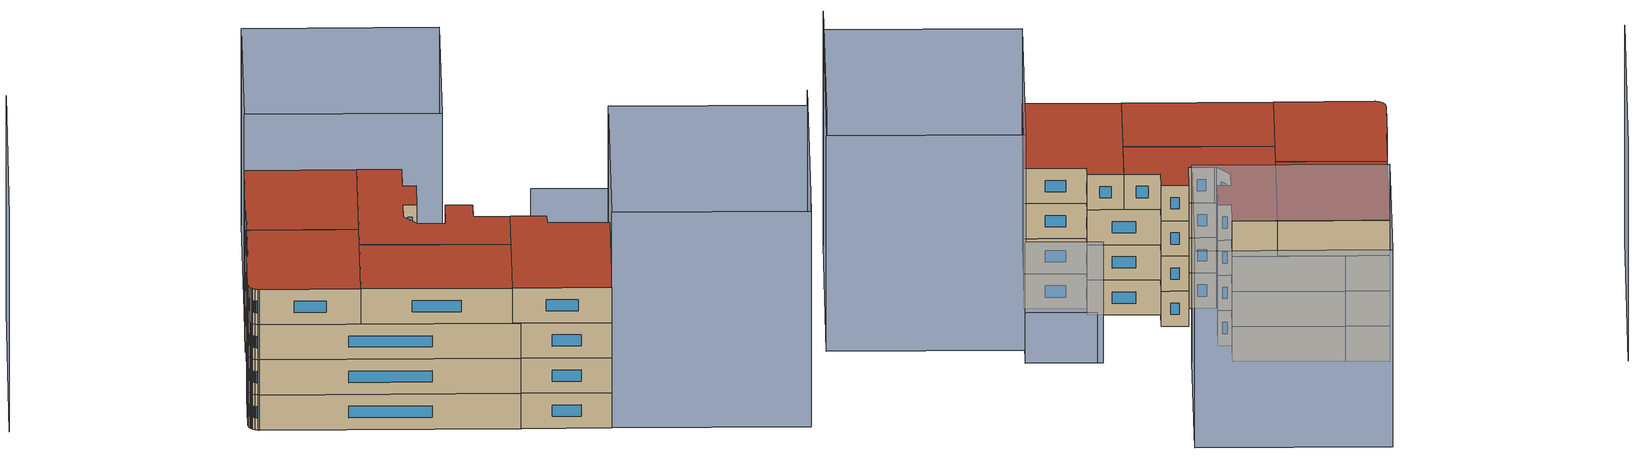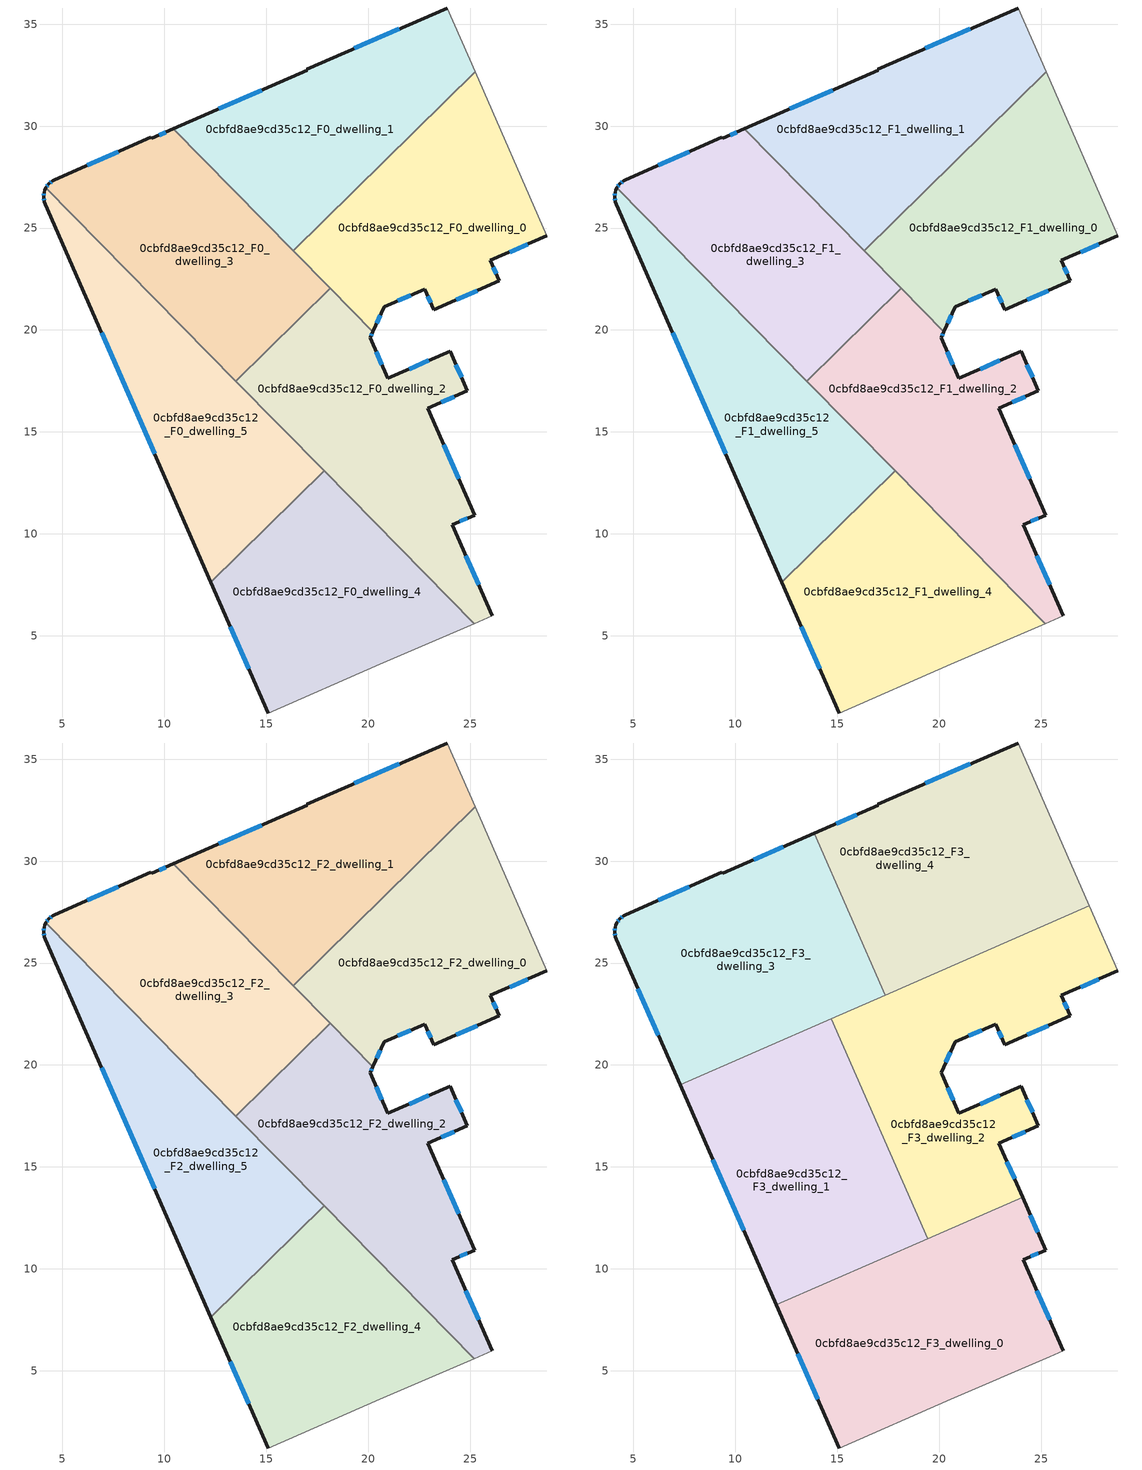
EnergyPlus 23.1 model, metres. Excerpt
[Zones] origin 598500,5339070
0cbfd8ae9cd35c12_F0_dwelling_0
 floor ground (EU_floor_Construction): 25.25,32.67 28.77,24.62 26,23.41 26.44,22.41 23.21,20.99 22.77,21.99 20.78,21.13 20.23,19.91 16.31,23.89 z0
 wall outside (EU_wall_Construction): 20.23,19.91 20.78,21.13 22.77,21.99 23.21,20.99 26.44,22.41 26,23.41 28.77,24.62 z0:3
 wall to 0cbfd8ae9cd35c12_F0_dwelling_1 (EU_wall_Construction): 25.25,32.67 16.31,23.89 z0:3
 wall adiabatic (EU_wall_Construction): 28.77,24.62 25.25,32.67 z0:3
 wall to 0cbfd8ae9cd35c12_F0_dwelling_2 (EU_wall_Construction): 18.13,22.04 20.23,19.91 z0:3
 wall to 0cbfd8ae9cd35c12_F0_dwelling_3 (EU_wall_Construction): 16.31,23.89 18.13,22.04 z0:3
 window (EU_Window_Construction): 24.31,21.47 25.34,21.93 / 22.92,21.65 23.06,21.33 / 21.46,21.42 22.09,21.7 / 20.41,20.32 20.59,20.71 / 26.94,23.82 27.82,24.21 / 26.29,22.75 26.15,23.07 z1.02:1.98
0cbfd8ae9cd35c12_F0_dwelling_1
 floor ground (EU_floor_Construction): 23.88,35.79 25.25,32.67 16.31,23.89 10.44,29.86 17.02,32.74 16.98,32.79 z0
 wall outside (EU_wall_Construction): 23.88,35.79 16.98,32.79 17.02,32.74 10.44,29.86 z0:3
 wall adiabatic (EU_wall_Construction): 25.25,32.67 23.88,35.79 z0:3
 wall to 0cbfd8ae9cd35c12_F0_dwelling_3 (EU_wall_Construction): 10.44,29.86 16.31,23.89 z0:3
 window (EU_Window_Construction): 14.78,31.76 12.68,30.84 / 21.53,34.77 19.33,33.81 z1.02:1.98
0cbfd8ae9cd35c12_F0_dwelling_2
 floor ground (EU_floor_Construction): 24.02,18.96 24.87,17 22.93,16.16 25.23,10.92 24.12,10.44 26.08,5.97 25.42,5.68 25.21,5.59 13.5,17.49 18.13,22.04 20.23,19.91 20.09,19.62 20.97,17.62 z0
 wall outside (EU_wall_Construction): 26.08,5.97 24.12,10.44 25.23,10.92 22.93,16.16 24.87,17 24.02,18.96 20.97,17.62 20.09,19.62 20.23,19.91 z0:3
 wall adiabatic (EU_wall_Construction): 25.21,5.59 25.42,5.68 26.08,5.97 z0:3
 wall to 0cbfd8ae9cd35c12_F0_dwelling_3 (EU_wall_Construction): 18.13,22.04 13.5,17.49 z0:3
 wall to 0cbfd8ae9cd35c12_F0_dwelling_4 (EU_wall_Construction): 17.84,13.08 25.21,5.59 z0:3
 wall to 0cbfd8ae9cd35c12_F0_dwelling_5 (EU_wall_Construction): 13.5,17.49 17.84,13.08 z0:3
 window (EU_Window_Construction): 24.45,12.7 23.71,14.37 / 24.5,10.6 24.85,10.76 / 25.42,7.49 24.79,8.92 / 20.14,19.72 20.18,19.81 / 20.67,18.3 20.39,18.94 / 22.98,18.5 22.01,18.08 / 24.58,17.67 24.31,18.29 / 23.59,16.44 24.21,16.72 z1.02:1.98
0cbfd8ae9cd35c12_F0_dwelling_3
 floor ground (EU_floor_Construction): 10.44,29.86 18.13,22.04 13.5,17.49 4.18,26.97 4.19,26.98 4.33,27.17 4.52,27.32 4.61,27.37 9.34,29.45 9.38,29.4 z0
 wall outside (EU_wall_Construction): 10.44,29.86 9.38,29.4 9.34,29.45 4.61,27.37 4.52,27.32 4.33,27.17 4.19,26.98 4.18,26.97 z0:3
 wall to 0cbfd8ae9cd35c12_F0_dwelling_5 (EU_wall_Construction): 4.18,26.97 13.5,17.49 z0:3
 window (EU_Window_Construction): 4.46,27.27 4.4,27.22 / 7.73,28.74 6.22,28.08 / 10.08,29.71 9.74,29.56 / 4.28,27.1 4.24,27.04 z1.02:1.98
0cbfd8ae9cd35c12_F0_dwelling_4
 floor ground (EU_floor_Construction): 17.84,13.08 25.21,5.59 20.57,3.59 15.1,1.2 12.28,7.62 z0
 wall outside (EU_wall_Construction): 12.28,7.62 15.1,1.2 z0:3
 wall adiabatic (EU_wall_Construction): 15.1,1.2 20.57,3.59 25.21,5.59 z0:3
 wall to 0cbfd8ae9cd35c12_F0_dwelling_5 (EU_wall_Construction): 17.84,13.08 12.28,7.62 z0:3
 window (EU_Window_Construction): 13.24,5.43 14.14,3.39 z1.02:1.98
0cbfd8ae9cd35c12_F0_dwelling_5
 floor ground (EU_floor_Construction): 4.18,26.97 17.84,13.08 12.28,7.62 4.15,26.16 4.11,26.28 4.07,26.52 4.1,26.75 4.13,26.86 z0
 wall outside (EU_wall_Construction): 4.18,26.97 4.13,26.86 4.1,26.75 4.07,26.52 4.11,26.28 4.15,26.16 12.28,7.62 z0:3
 window (EU_Window_Construction): 4.09,26.67 4.08,26.6 / 6.92,19.85 9.52,13.93 / 4.09,26.44 4.1,26.36 z1.02:1.98
0cbfd8ae9cd35c12_F1_dwelling_0
 floor to 0cbfd8ae9cd35c12_F0_dwelling_0 (EU_floor_Construction): 25.25,32.67 28.77,24.62 26,23.41 26.44,22.41 23.21,20.99 22.77,21.99 20.78,21.13 20.23,19.91 16.31,23.89 z3
 wall outside (EU_wall_Construction): 20.23,19.91 20.78,21.13 22.77,21.99 23.21,20.99 26.44,22.41 26,23.41 28.77,24.62 z3:6
 wall to 0cbfd8ae9cd35c12_F1_dwelling_1 (EU_wall_Construction): 25.25,32.67 16.31,23.89 z3:6
 wall adiabatic (EU_wall_Construction): 28.77,24.62 25.25,32.67 z3:6
 wall to 0cbfd8ae9cd35c12_F1_dwelling_2 (EU_wall_Construction): 18.13,22.04 20.23,19.91 z3:6
 wall to 0cbfd8ae9cd35c12_F1_dwelling_3 (EU_wall_Construction): 16.31,23.89 18.13,22.04 z3:6
 window (EU_Window_Construction): 24.31,21.47 25.34,21.93 / 22.92,21.65 23.06,21.33 / 21.46,21.42 22.09,21.7 / 20.41,20.32 20.59,20.71 / 26.94,23.82 27.82,24.21 / 26.29,22.75 26.15,23.07 z4.02:4.98
0cbfd8ae9cd35c12_F1_dwelling_1
 floor to 0cbfd8ae9cd35c12_F0_dwelling_1 (EU_floor_Construction): 23.88,35.79 25.25,32.67 16.31,23.89 10.44,29.86 17.02,32.74 16.98,32.79 z3
 wall outside (EU_wall_Construction): 23.88,35.79 16.98,32.79 17.02,32.74 10.44,29.86 z3:6
 wall adiabatic (EU_wall_Construction): 25.25,32.67 23.88,35.79 z3:6
 wall to 0cbfd8ae9cd35c12_F1_dwelling_3 (EU_wall_Construction): 10.44,29.86 16.31,23.89 z3:6
 window (EU_Window_Construction): 14.78,31.76 12.68,30.84 / 21.53,34.77 19.33,33.81 z4.02:4.98
0cbfd8ae9cd35c12_F1_dwelling_2
 floor to 0cbfd8ae9cd35c12_F0_dwelling_2 (EU_floor_Construction): 24.02,18.96 24.87,17 22.93,16.16 25.23,10.92 24.12,10.44 26.08,5.97 25.42,5.68 25.21,5.59 13.5,17.49 18.13,22.04 20.23,19.91 20.09,19.62 20.97,17.62 z3
 wall outside (EU_wall_Construction): 26.08,5.97 24.12,10.44 25.23,10.92 22.93,16.16 24.87,17 24.02,18.96 20.97,17.62 20.09,19.62 20.23,19.91 z3:6
 wall adiabatic (EU_wall_Construction): 25.21,5.59 25.42,5.68 26.08,5.97 z3:6
 wall to 0cbfd8ae9cd35c12_F1_dwelling_3 (EU_wall_Construction): 18.13,22.04 13.5,17.49 z3:6
 wall to 0cbfd8ae9cd35c12_F1_dwelling_4 (EU_wall_Construction): 17.84,13.08 25.21,5.59 z3:6
 wall to 0cbfd8ae9cd35c12_F1_dwelling_5 (EU_wall_Construction): 13.5,17.49 17.84,13.08 z3:6
 window (EU_Window_Construction): 24.45,12.7 23.71,14.37 / 24.5,10.6 24.85,10.76 / 25.42,7.49 24.79,8.92 / 20.14,19.72 20.18,19.81 / 20.67,18.3 20.39,18.94 / 22.98,18.5 22.01,18.08 / 24.58,17.67 24.31,18.29 / 23.59,16.44 24.21,16.72 z4.02:4.98
0cbfd8ae9cd35c12_F1_dwelling_3
 floor to 0cbfd8ae9cd35c12_F0_dwelling_3 (EU_floor_Construction): 10.44,29.86 18.13,22.04 13.5,17.49 4.18,26.97 4.19,26.98 4.33,27.17 4.52,27.32 4.61,27.37 9.34,29.45 9.38,29.4 z3
 wall outside (EU_wall_Construction): 10.44,29.86 9.38,29.4 9.34,29.45 4.61,27.37 4.52,27.32 4.33,27.17 4.19,26.98 4.18,26.97 z3:6
 wall to 0cbfd8ae9cd35c12_F1_dwelling_5 (EU_wall_Construction): 4.18,26.97 13.5,17.49 z3:6
 window (EU_Window_Construction): 4.46,27.27 4.4,27.22 / 7.73,28.74 6.22,28.08 / 10.08,29.71 9.74,29.56 / 4.28,27.1 4.24,27.04 z4.02:4.98
0cbfd8ae9cd35c12_F1_dwelling_4
 floor to 0cbfd8ae9cd35c12_F0_dwelling_4 (EU_floor_Construction): 17.84,13.08 25.21,5.59 20.57,3.59 15.1,1.2 12.28,7.62 z3
 wall outside (EU_wall_Construction): 12.28,7.62 15.1,1.2 z3:6
 wall adiabatic (EU_wall_Construction): 15.1,1.2 20.57,3.59 25.21,5.59 z3:6
 wall to 0cbfd8ae9cd35c12_F1_dwelling_5 (EU_wall_Construction): 17.84,13.08 12.28,7.62 z3:6
 window (EU_Window_Construction): 13.24,5.43 14.14,3.39 z4.02:4.98
0cbfd8ae9cd35c12_F1_dwelling_5
 floor to 0cbfd8ae9cd35c12_F0_dwelling_5 (EU_floor_Construction): 4.18,26.97 17.84,13.08 12.28,7.62 4.15,26.16 4.11,26.28 4.07,26.52 4.1,26.75 4.13,26.86 z3
 wall outside (EU_wall_Construction): 4.18,26.97 4.13,26.86 4.1,26.75 4.07,26.52 4.11,26.28 4.15,26.16 12.28,7.62 z3:6
 window (EU_Window_Construction): 4.09,26.67 4.08,26.6 / 6.92,19.85 9.52,13.93 / 4.09,26.44 4.1,26.36 z4.02:4.98
0cbfd8ae9cd35c12_F2_dwelling_0
 floor to 0cbfd8ae9cd35c12_F1_dwelling_0 (EU_floor_Construction): 25.25,32.67 28.77,24.62 26,23.41 26.44,22.41 23.21,20.99 22.77,21.99 20.78,21.13 20.23,19.91 16.31,23.89 z6
 wall outside (EU_wall_Construction): 20.23,19.91 20.78,21.13 22.77,21.99 23.21,20.99 26.44,22.41 26,23.41 28.77,24.62 z6:9
 wall to 0cbfd8ae9cd35c12_F2_dwelling_1 (EU_wall_Construction): 25.25,32.67 16.31,23.89 z6:9
 wall adiabatic (EU_wall_Construction): 28.77,24.62 25.25,32.67 z6:9
 wall to 0cbfd8ae9cd35c12_F2_dwelling_2 (EU_wall_Construction): 18.13,22.04 20.23,19.91 z6:9
 wall to 0cbfd8ae9cd35c12_F2_dwelling_3 (EU_wall_Construction): 16.31,23.89 18.13,22.04 z6:9
 window (EU_Window_Construction): 24.31,21.47 25.34,21.93 / 22.92,21.65 23.06,21.33 / 21.46,21.42 22.09,21.7 / 20.41,20.32 20.59,20.71 / 26.94,23.82 27.82,24.21 / 26.29,22.75 26.15,23.07 z7.02:7.98
 ceiling adiabatic (EU_roof_Construction): 28.77,24.62 25.25,32.67 16.89,24.45 17.34,23.42 27.37,27.8 z9
0cbfd8ae9cd35c12_F2_dwelling_1
 floor to 0cbfd8ae9cd35c12_F1_dwelling_1 (EU_floor_Construction): 23.88,35.79 25.25,32.67 16.31,23.89 10.44,29.86 17.02,32.74 16.98,32.79 z6
 wall outside (EU_wall_Construction): 23.88,35.79 16.98,32.79 17.02,32.74 10.44,29.86 z6:9
 wall adiabatic (EU_wall_Construction): 25.25,32.67 23.88,35.79 z6:9
 wall to 0cbfd8ae9cd35c12_F2_dwelling_3 (EU_wall_Construction): 10.44,29.86 16.31,23.89 z6:9
 window (EU_Window_Construction): 14.78,31.76 12.68,30.84 / 21.53,34.77 19.33,33.81 z7.02:7.98
0cbfd8ae9cd35c12_F2_dwelling_2
 floor to 0cbfd8ae9cd35c12_F1_dwelling_2 (EU_floor_Construction): 24.02,18.96 24.87,17 22.93,16.16 25.23,10.92 24.12,10.44 26.08,5.97 25.42,5.68 25.21,5.59 13.5,17.49 18.13,22.04 20.23,19.91 20.09,19.62 20.97,17.62 z6
 wall outside (EU_wall_Construction): 26.08,5.97 24.12,10.44 25.23,10.92 22.93,16.16 24.87,17 24.02,18.96 20.97,17.62 20.09,19.62 20.23,19.91 z6:9
 wall adiabatic (EU_wall_Construction): 25.21,5.59 25.42,5.68 26.08,5.97 z6:9
 wall to 0cbfd8ae9cd35c12_F2_dwelling_3 (EU_wall_Construction): 18.13,22.04 13.5,17.49 z6:9
 wall to 0cbfd8ae9cd35c12_F2_dwelling_4 (EU_wall_Construction): 17.84,13.08 25.21,5.59 z6:9
 wall to 0cbfd8ae9cd35c12_F2_dwelling_5 (EU_wall_Construction): 13.5,17.49 17.84,13.08 z6:9
 window (EU_Window_Construction): 24.45,12.7 23.71,14.37 / 24.5,10.6 24.85,10.76 / 25.42,7.49 24.79,8.92 / 20.14,19.72 20.18,19.81 / 20.67,18.3 20.39,18.94 / 22.98,18.5 22.01,18.08 / 24.58,17.67 24.31,18.29 / 23.59,16.44 24.21,16.72 z7.02:7.98
 roof outside (EU_roof_Construction): 25.21,5.59 19.43,11.47 13.5,17.49 z9
0cbfd8ae9cd35c12_F2_dwelling_3
 floor to 0cbfd8ae9cd35c12_F1_dwelling_3 (EU_floor_Construction): 10.44,29.86 18.13,22.04 13.5,17.49 4.18,26.97 4.19,26.98 4.33,27.17 4.52,27.32 4.61,27.37 9.34,29.45 9.38,29.4 z6
 wall outside (EU_wall_Construction): 10.44,29.86 9.38,29.4 9.34,29.45 4.61,27.37 4.52,27.32 4.33,27.17 4.19,26.98 4.18,26.97 z6:9
 wall to 0cbfd8ae9cd35c12_F2_dwelling_5 (EU_wall_Construction): 4.18,26.97 13.5,17.49 z6:9
 window (EU_Window_Construction): 4.46,27.27 4.4,27.22 / 7.73,28.74 6.22,28.08 / 10.08,29.71 9.74,29.56 / 4.28,27.1 4.24,27.04 z7.02:7.98
0cbfd8ae9cd35c12_F2_dwelling_4
 floor to 0cbfd8ae9cd35c12_F1_dwelling_4 (EU_floor_Construction): 17.84,13.08 25.21,5.59 20.57,3.59 15.1,1.2 12.28,7.62 z6
 wall outside (EU_wall_Construction): 12.28,7.62 15.1,1.2 z6:9
 wall adiabatic (EU_wall_Construction): 15.1,1.2 20.57,3.59 25.21,5.59 z6:9
 wall to 0cbfd8ae9cd35c12_F2_dwelling_5 (EU_wall_Construction): 17.84,13.08 12.28,7.62 z6:9
 window (EU_Window_Construction): 13.24,5.43 14.14,3.39 z7.02:7.98
0cbfd8ae9cd35c12_F2_dwelling_5
 floor to 0cbfd8ae9cd35c12_F1_dwelling_5 (EU_floor_Construction): 4.18,26.97 17.84,13.08 12.28,7.62 4.15,26.16 4.11,26.28 4.07,26.52 4.1,26.75 4.13,26.86 z6
 wall outside (EU_wall_Construction): 4.18,26.97 4.13,26.86 4.1,26.75 4.07,26.52 4.11,26.28 4.15,26.16 12.28,7.62 z6:9
 window (EU_Window_Construction): 4.09,26.67 4.08,26.6 / 6.92,19.85 9.52,13.93 / 4.09,26.44 4.1,26.36 z7.02:7.98
0cbfd8ae9cd35c12_F3_dwelling_0
 floor to 0cbfd8ae9cd35c12_F2_dwelling_4 (EU_floor_Construction): 19.43,11.47 25.21,5.59 20.57,3.59 15.1,1.2 12.28,7.62 13.61,8.92 z9
 floor to 0cbfd8ae9cd35c12_F2_dwelling_5 (EU_floor_Construction): 13.61,8.92 12.28,7.62 12.02,8.23 z9
 floor to 0cbfd8ae9cd35c12_F2_dwelling_2 (EU_floor_Construction): 24.09,13.51 25.23,10.92 24.12,10.44 26.08,5.97 25.42,5.68 25.21,5.59 19.43,11.47 z9
 wall outside (EU_wall_Construction): 12.02,8.23 15.1,1.2 / 26.08,5.97 24.12,10.44 25.23,10.92 24.09,13.51 z9:12
 wall adiabatic (EU_wall_Construction): 15.1,1.2 20.57,3.59 25.42,5.68 26.08,5.97 z9:12
 wall to 0cbfd8ae9cd35c12_F3_dwelling_1 (EU_wall_Construction): 19.43,11.47 12.02,8.23 z9:12
 wall to 0cbfd8ae9cd35c12_F3_dwelling_2 (EU_wall_Construction): 24.09,13.51 19.43,11.47 z9:12
 window (EU_Window_Construction): 13.06,5.84 14.05,3.59 / 24.84,11.8 24.48,12.63 / 24.5,10.6 24.85,10.76 / 25.42,7.49 24.79,8.92 z10.02:10.98
 roof outside (EU_roof_Construction): 25.42,5.68 26.08,5.97 24.12,10.44 25.23,10.92 24.09,13.51 12.02,8.23 15.1,1.2 20.57,3.59 z12
0cbfd8ae9cd35c12_F3_dwelling_1
 floor to 0cbfd8ae9cd35c12_F2_dwelling_5 (EU_floor_Construction): 10.58,20.46 17.84,13.08 13.61,8.92 12.02,8.23 7.29,19.02 z9
 floor to 0cbfd8ae9cd35c12_F2_dwelling_2 (EU_floor_Construction): 15.8,19.75 19.43,11.47 13.5,17.49 z9
 floor to 0cbfd8ae9cd35c12_F2_dwelling_3 (EU_floor_Construction): 14.71,22.26 15.8,19.75 13.5,17.49 10.58,20.46 z9
 floor to 0cbfd8ae9cd35c12_F2_dwelling_4 (EU_floor_Construction): 17.84,13.08 19.43,11.47 13.61,8.92 z9
 wall outside (EU_wall_Construction): 7.29,19.02 12.02,8.23 z9:12
 wall to 0cbfd8ae9cd35c12_F3_dwelling_2 (EU_wall_Construction): 19.43,11.47 14.71,22.26 z9:12
 wall to 0cbfd8ae9cd35c12_F3_dwelling_3 (EU_wall_Construction): 14.71,22.26 7.29,19.02 z9:12
 window (EU_Window_Construction): 8.9,15.35 10.41,11.9 z10.02:10.98
 roof outside (EU_roof_Construction): 19.43,11.47 14.71,22.26 7.29,19.02 12.02,8.23 z12
0cbfd8ae9cd35c12_F3_dwelling_2
 floor to 0cbfd8ae9cd35c12_F2_dwelling_0 (EU_floor_Construction): 27.37,27.8 28.77,24.62 26,23.41 26.44,22.41 23.21,20.99 22.77,21.99 20.78,21.13 20.23,19.91 16.95,23.24 z9
 floor to 0cbfd8ae9cd35c12_F2_dwelling_2 (EU_floor_Construction): 24.02,18.96 24.87,17 22.93,16.16 24.09,13.51 19.43,11.47 15.8,19.75 18.13,22.04 20.23,19.91 20.09,19.62 20.97,17.62 z9
 floor to 0cbfd8ae9cd35c12_F2_dwelling_3 (EU_floor_Construction): 16.95,23.24 18.13,22.04 15.8,19.75 14.71,22.26 z9
 wall outside (EU_wall_Construction): 24.09,13.51 22.93,16.16 24.87,17 24.02,18.96 20.97,17.62 20.14,19.51 20.09,19.62 20.78,21.13 22.77,21.99 23.21,20.99 26.44,22.41 26,23.41 28.77,24.62 z9:12
 wall adiabatic (EU_wall_Construction): 28.77,24.62 27.37,27.8 z9:12
 wall to 0cbfd8ae9cd35c12_F3_dwelling_4 (EU_wall_Construction): 27.37,27.8 17.34,23.42 z9:12
 wall to 0cbfd8ae9cd35c12_F3_dwelling_3 (EU_wall_Construction): 17.34,23.42 14.71,22.26 z9:12
 window (EU_Window_Construction): 26.29,22.75 26.15,23.07 / 24.31,21.47 25.34,21.93 / 22.92,21.65 23.06,21.33 / 21.46,21.42 22.09,21.7 / 20.33,20.13 20.55,20.62 / 20.69,18.27 20.42,18.87 / 22.98,18.5 22.01,18.08 / 24.58,17.67 24.31,18.29 / 23.59,16.44 24.21,16.72 / 23.7,14.41 23.33,15.25 / 26.94,23.82 27.82,24.21 z10.02:10.98
 roof outside (EU_roof_Construction): 24.09,13.51 22.93,16.16 24.87,17 24.02,18.96 20.97,17.62 20.14,19.51 20.09,19.62 20.78,21.13 22.77,21.99 23.21,20.99 26.44,22.41 26,23.41 28.77,24.62 27.37,27.8 14.71,22.26 19.43,11.47 z12
0cbfd8ae9cd35c12_F3_dwelling_3
 floor to 0cbfd8ae9cd35c12_F2_dwelling_3 (EU_floor_Construction): 10.44,29.86 16.95,23.24 10.58,20.46 4.18,26.97 4.19,26.98 4.33,27.17 4.52,27.32 4.61,27.37 9.34,29.45 9.38,29.4 z9
 floor to 0cbfd8ae9cd35c12_F2_dwelling_1 (EU_floor_Construction): 13.87,31.36 16.89,24.45 16.31,23.89 10.44,29.86 z9
 floor to 0cbfd8ae9cd35c12_F2_dwelling_5 (EU_floor_Construction): 4.18,26.97 10.58,20.46 7.29,19.02 4.15,26.16 4.11,26.28 4.07,26.52 4.1,26.75 4.13,26.86 z9
 floor to 0cbfd8ae9cd35c12_F2_dwelling_0 (EU_floor_Construction): 16.89,24.45 17.34,23.42 16.95,23.24 16.31,23.89 z9
 wall outside (EU_wall_Construction): 13.87,31.36 9.38,29.4 9.34,29.45 4.61,27.37 4.52,27.32 4.33,27.17 4.19,26.98 4.13,26.86 4.1,26.75 4.07,26.52 4.11,26.28 4.15,26.16 7.29,19.02 z9:12
 wall to 0cbfd8ae9cd35c12_F3_dwelling_4 (EU_wall_Construction): 17.34,23.42 13.87,31.36 z9:12
 window (EU_Window_Construction): 4.09,26.44 4.1,26.36 / 4.09,26.67 4.08,26.6 / 4.28,27.1 4.24,27.04 / 4.46,27.27 4.4,27.22 / 7.73,28.74 6.22,28.08 / 12.34,30.7 10.9,30.07 / 5.22,23.73 6.22,21.45 z10.02:10.98
 roof outside (EU_roof_Construction): 17.34,23.42 13.87,31.36 9.38,29.4 9.34,29.45 4.61,27.37 4.52,27.32 4.33,27.17 4.19,26.98 4.13,26.86 4.1,26.75 4.07,26.52 4.11,26.28 4.15,26.16 7.29,19.02 z12
0cbfd8ae9cd35c12_F3_dwelling_4
 floor to 0cbfd8ae9cd35c12_F2_dwelling_1 (EU_floor_Construction): 23.88,35.79 25.25,32.67 16.89,24.45 13.87,31.36 17.02,32.74 16.98,32.79 z9
 floor adiabatic (EU_floor_Construction): 25.25,32.67 27.37,27.8 17.34,23.42 16.89,24.45 z9
 wall outside (EU_wall_Construction): 23.88,35.79 16.98,32.79 17.02,32.74 13.87,31.36 z9:12
 wall adiabatic (EU_wall_Construction): 27.37,27.8 23.88,35.79 z9:12
 window (EU_Window_Construction): 15.94,32.27 14.94,31.83 / 21.53,34.77 19.33,33.81 z10.02:10.98
 roof outside (EU_roof_Construction): 27.37,27.8 23.88,35.79 16.98,32.79 17.02,32.74 13.87,31.36 17.34,23.42 z12
shading: 30.03,21.73 23.88,35.79 / 23.88,35.79 38.35,42.12 / 38.35,42.12 44.5,28.06 / 44.5,28.06 30.03,21.73 z0:16.8; 16.7,52.78 -3.61,43.96 / 21.27,-12.94 15.1,1.2 / 15.1,1.2 33,9.02 / 33,9.02 39.17,-5.12 / 39.17,-5.12 21.27,-12.94 z0:18.4; 21.26,-12.9 38.55,-5.36 z0:20; 35.19,9.93 29.16,7.3 / 29.16,7.3 26.94,12.4 / 26.94,12.4 32.97,15.02 / 32.97,15.02 35.19,9.93 z0:4.3; 35.18,9.93 32.78,15.47 z0:10.3
[Building]
EU S2 Campaign: North Axis=0; Terrain=City; Solar Distribution=FullExterior
[Site:Location]
Vienna: Latitude=48; Longitude=16.5; Time Zone=1; Elevation=183
[SizingPeriod:WeatherFileDays]
AnnualSizingPeriod: Begin Month=1; Begin Day of Month=1; End Month=12; End Day of Month=31; Day of Week for Start Day=Monday; Use Weather File Daylight Saving Period=No; Use Weather File Rain and Snow Indicators=No
[MATERIAL]
EU_InternalMass_Material: Roughness=MediumRough; Thickness=0.1; Conductivity=1; Density=1800; Specific Heat=900; Thermal Absorptance=0.9; Solar Absorptance=0.7; Visible Absorptance=0.7
[MATERIAL:NOMASS] Roughness=MediumRough; Thermal Absorptance=0.9; Solar Absorptance=0.7; Visible Absorptance=0.7
Name | Thermal Resistance
EU_wall_NoMass | 0.942466
EU_roof_NoMass | 0.551687
EU_floor_NoMass | 0.66527
[WINDOWMATERIAL:SIMPLEGLAZINGSYSTEM]
EU_Window_SimpleGlazing: UFactor=2.03367; Solar Heat Gain Coefficient=0.65; Visible Transmittance=0.65
[CONSTRUCTION]
EU_wall_Construction: EU_wall_NoMass
EU_roof_Construction: EU_roof_NoMass
EU_floor_Construction: EU_floor_NoMass
EU_Window_Construction: EU_Window_SimpleGlazing
EU_InternalMass_Construction: EU_InternalMass_Material
[ZONE] Type=1; Multiplier=1; Ceiling Height=autocalculate; Floor Area=autocalculate; Part of Total Floor Area=Yes
Name | Volume
0cbfd8ae9cd35c12_F0_dwelling_0; 0cbfd8ae9cd35c12_F1_dwelling_0; 0cbfd8ae9cd35c12_F2_dwelling_0 | 232.82
0cbfd8ae9cd35c12_F3_dwelling_0 | 286.193
0cbfd8ae9cd35c12_F0_dwelling_1; 0cbfd8ae9cd35c12_F1_dwelling_1; 0cbfd8ae9cd35c12_F2_dwelling_1 | 232.841
0cbfd8ae9cd35c12_F3_dwelling_1 | 286.201
0cbfd8ae9cd35c12_F0_dwelling_2; 0cbfd8ae9cd35c12_F1_dwelling_2; 0cbfd8ae9cd35c12_F2_dwelling_2 | 249.854
0cbfd8ae9cd35c12_F3_dwelling_2; 0cbfd8ae9cd35c12_F3_dwelling_4 | 286.192
0cbfd8ae9cd35c12_F0_dwelling_3; 0cbfd8ae9cd35c12_F1_dwelling_3; 0cbfd8ae9cd35c12_F2_dwelling_3 | 238.506
0cbfd8ae9cd35c12_F3_dwelling_3 | 286.162
0cbfd8ae9cd35c12_F0_dwelling_4; 0cbfd8ae9cd35c12_F1_dwelling_4; 0cbfd8ae9cd35c12_F2_dwelling_4 | 238.456
0cbfd8ae9cd35c12_F0_dwelling_5; 0cbfd8ae9cd35c12_F1_dwelling_5; 0cbfd8ae9cd35c12_F2_dwelling_5 | 238.497
[INTERNALMASS] Construction=EU_InternalMass_Construction
Name | Zone or ZoneList | Surface Area
0cbfd8ae9cd35c12_F0_dwelling_0_EU_InternalMass | 0cbfd8ae9cd35c12_F0_dwelling_0 | 77.6072
0cbfd8ae9cd35c12_F0_dwelling_1_EU_InternalMass | 0cbfd8ae9cd35c12_F0_dwelling_1 | 77.6132
0cbfd8ae9cd35c12_F0_dwelling_2_EU_InternalMass | 0cbfd8ae9cd35c12_F0_dwelling_2 | 83.285
0cbfd8ae9cd35c12_F0_dwelling_3_EU_InternalMass | 0cbfd8ae9cd35c12_F0_dwelling_3 | 79.5027
0cbfd8ae9cd35c12_F0_dwelling_4_EU_InternalMass | 0cbfd8ae9cd35c12_F0_dwelling_4 | 79.4852
0cbfd8ae9cd35c12_F0_dwelling_5_EU_InternalMass | 0cbfd8ae9cd35c12_F0_dwelling_5 | 79.4995
0cbfd8ae9cd35c12_F1_dwelling_0_EU_InternalMass | 0cbfd8ae9cd35c12_F1_dwelling_0 | 77.6072
0cbfd8ae9cd35c12_F1_dwelling_1_EU_InternalMass | 0cbfd8ae9cd35c12_F1_dwelling_1 | 77.6132
0cbfd8ae9cd35c12_F1_dwelling_2_EU_InternalMass | 0cbfd8ae9cd35c12_F1_dwelling_2 | 83.285
0cbfd8ae9cd35c12_F1_dwelling_3_EU_InternalMass | 0cbfd8ae9cd35c12_F1_dwelling_3 | 79.5027
0cbfd8ae9cd35c12_F1_dwelling_4_EU_InternalMass | 0cbfd8ae9cd35c12_F1_dwelling_4 | 79.4852
0cbfd8ae9cd35c12_F1_dwelling_5_EU_InternalMass | 0cbfd8ae9cd35c12_F1_dwelling_5 | 79.4995
0cbfd8ae9cd35c12_F2_dwelling_0_EU_InternalMass | 0cbfd8ae9cd35c12_F2_dwelling_0 | 77.6072
0cbfd8ae9cd35c12_F2_dwelling_1_EU_InternalMass | 0cbfd8ae9cd35c12_F2_dwelling_1 | 77.6132
0cbfd8ae9cd35c12_F2_dwelling_2_EU_InternalMass | 0cbfd8ae9cd35c12_F2_dwelling_2 | 83.285
0cbfd8ae9cd35c12_F2_dwelling_3_EU_InternalMass | 0cbfd8ae9cd35c12_F2_dwelling_3 | 79.5027
0cbfd8ae9cd35c12_F2_dwelling_4_EU_InternalMass | 0cbfd8ae9cd35c12_F2_dwelling_4 | 79.4852
0cbfd8ae9cd35c12_F2_dwelling_5_EU_InternalMass | 0cbfd8ae9cd35c12_F2_dwelling_5 | 79.4995
0cbfd8ae9cd35c12_F3_dwelling_0_EU_InternalMass | 0cbfd8ae9cd35c12_F3_dwelling_0 | 95.3982
0cbfd8ae9cd35c12_F3_dwelling_1_EU_InternalMass | 0cbfd8ae9cd35c12_F3_dwelling_1 | 95.4015
0cbfd8ae9cd35c12_F3_dwelling_2_EU_InternalMass | 0cbfd8ae9cd35c12_F3_dwelling_2 | 95.3979
0cbfd8ae9cd35c12_F3_dwelling_3_EU_InternalMass | 0cbfd8ae9cd35c12_F3_dwelling_3 | 95.3873
0cbfd8ae9cd35c12_F3_dwelling_4_EU_InternalMass | 0cbfd8ae9cd35c12_F3_dwelling_4 | 95.3972
[OTHEREQUIPMENT] Fuel Type=Electricity; Design Level Calculation Method=Watts/Area; Power per Zone Floor Area=1; Fraction Latent=0; Fraction Radiant=0; Fraction Lost=0; Carbon Dioxide Generation Rate=0; EndUse Subcategory=EU_Step8_InternalGains
Name | Zone or ZoneList or Space or SpaceList | Schedule
EU_Step8_InternalGain_0cbfd8ae9cd35c12_F0_dwelling_0_f000 | 0cbfd8ae9cd35c12_F0_dwelling_0 | EU_Step8_GainSchedule_0cbfd8ae9cd35c12_F0_dwelling_0_f000
EU_Step8_InternalGain_0cbfd8ae9cd35c12_F0_dwelling_1_f000 | 0cbfd8ae9cd35c12_F0_dwelling_1 | EU_Step8_GainSchedule_0cbfd8ae9cd35c12_F0_dwelling_1_f000
EU_Step8_InternalGain_0cbfd8ae9cd35c12_F0_dwelling_2_f000 | 0cbfd8ae9cd35c12_F0_dwelling_2 | EU_Step8_GainSchedule_0cbfd8ae9cd35c12_F0_dwelling_2_f000
EU_Step8_InternalGain_0cbfd8ae9cd35c12_F0_dwelling_3_f000 | 0cbfd8ae9cd35c12_F0_dwelling_3 | EU_Step8_GainSchedule_0cbfd8ae9cd35c12_F0_dwelling_3_f000
EU_Step8_InternalGain_0cbfd8ae9cd35c12_F0_dwelling_4_f000 | 0cbfd8ae9cd35c12_F0_dwelling_4 | EU_Step8_GainSchedule_0cbfd8ae9cd35c12_F0_dwelling_4_f000
EU_Step8_InternalGain_0cbfd8ae9cd35c12_F0_dwelling_5_f000 | 0cbfd8ae9cd35c12_F0_dwelling_5 | EU_Step8_GainSchedule_0cbfd8ae9cd35c12_F0_dwelling_5_f000
EU_Step8_InternalGain_0cbfd8ae9cd35c12_F1_dwelling_0_f000 | 0cbfd8ae9cd35c12_F1_dwelling_0 | EU_Step8_GainSchedule_0cbfd8ae9cd35c12_F1_dwelling_0_f000
EU_Step8_InternalGain_0cbfd8ae9cd35c12_F1_dwelling_1_f000 | 0cbfd8ae9cd35c12_F1_dwelling_1 | EU_Step8_GainSchedule_0cbfd8ae9cd35c12_F1_dwelling_1_f000
EU_Step8_InternalGain_0cbfd8ae9cd35c12_F1_dwelling_2_f000 | 0cbfd8ae9cd35c12_F1_dwelling_2 | EU_Step8_GainSchedule_0cbfd8ae9cd35c12_F1_dwelling_2_f000
EU_Step8_InternalGain_0cbfd8ae9cd35c12_F1_dwelling_3_f000 | 0cbfd8ae9cd35c12_F1_dwelling_3 | EU_Step8_GainSchedule_0cbfd8ae9cd35c12_F1_dwelling_3_f000
EU_Step8_InternalGain_0cbfd8ae9cd35c12_F1_dwelling_4_f000 | 0cbfd8ae9cd35c12_F1_dwelling_4 | EU_Step8_GainSchedule_0cbfd8ae9cd35c12_F1_dwelling_4_f000
EU_Step8_InternalGain_0cbfd8ae9cd35c12_F1_dwelling_5_f000 | 0cbfd8ae9cd35c12_F1_dwelling_5 | EU_Step8_GainSchedule_0cbfd8ae9cd35c12_F1_dwelling_5_f000
EU_Step8_InternalGain_0cbfd8ae9cd35c12_F2_dwelling_0_f000 | 0cbfd8ae9cd35c12_F2_dwelling_0 | EU_Step8_GainSchedule_0cbfd8ae9cd35c12_F2_dwelling_0_f000
EU_Step8_InternalGain_0cbfd8ae9cd35c12_F2_dwelling_1_f000 | 0cbfd8ae9cd35c12_F2_dwelling_1 | EU_Step8_GainSchedule_0cbfd8ae9cd35c12_F2_dwelling_1_f000
EU_Step8_InternalGain_0cbfd8ae9cd35c12_F2_dwelling_2_f000 | 0cbfd8ae9cd35c12_F2_dwelling_2 | EU_Step8_GainSchedule_0cbfd8ae9cd35c12_F2_dwelling_2_f000
EU_Step8_InternalGain_0cbfd8ae9cd35c12_F2_dwelling_3_f000 | 0cbfd8ae9cd35c12_F2_dwelling_3 | EU_Step8_GainSchedule_0cbfd8ae9cd35c12_F2_dwelling_3_f000
EU_Step8_InternalGain_0cbfd8ae9cd35c12_F2_dwelling_4_f000 | 0cbfd8ae9cd35c12_F2_dwelling_4 | EU_Step8_GainSchedule_0cbfd8ae9cd35c12_F2_dwelling_4_f000
EU_Step8_InternalGain_0cbfd8ae9cd35c12_F2_dwelling_5_f000 | 0cbfd8ae9cd35c12_F2_dwelling_5 | EU_Step8_GainSchedule_0cbfd8ae9cd35c12_F2_dwelling_5_f000
EU_Step8_InternalGain_0cbfd8ae9cd35c12_F3_dwelling_0_f000 | 0cbfd8ae9cd35c12_F3_dwelling_0 | EU_Step8_GainSchedule_0cbfd8ae9cd35c12_F3_dwelling_0_f000
EU_Step8_InternalGain_0cbfd8ae9cd35c12_F3_dwelling_1_f000 | 0cbfd8ae9cd35c12_F3_dwelling_1 | EU_Step8_GainSchedule_0cbfd8ae9cd35c12_F3_dwelling_1_f000
EU_Step8_InternalGain_0cbfd8ae9cd35c12_F3_dwelling_2_f000 | 0cbfd8ae9cd35c12_F3_dwelling_2 | EU_Step8_GainSchedule_0cbfd8ae9cd35c12_F3_dwelling_2_f000
EU_Step8_InternalGain_0cbfd8ae9cd35c12_F3_dwelling_3_f000 | 0cbfd8ae9cd35c12_F3_dwelling_3 | EU_Step8_GainSchedule_0cbfd8ae9cd35c12_F3_dwelling_3_f000
EU_Step8_InternalGain_0cbfd8ae9cd35c12_F3_dwelling_4_f000 | 0cbfd8ae9cd35c12_F3_dwelling_4 | EU_Step8_GainSchedule_0cbfd8ae9cd35c12_F3_dwelling_4_f000
[ZONEVENTILATION:DESIGNFLOWRATE] Schedule=EU_AlwaysOn; Design Flow Rate Calculation Method=AirChanges/Hour; Air Changes per Hour=0.530523; Ventilation Type=Natural; Fan Pressure Rise=0; Fan Total Efficiency=1; Constant Term Coefficient=1; Temperature Term Coefficient=0; Velocity Term Coefficient=0; Velocity Squared Term Coefficient=0; Minimum Indoor Temperature=-100; Maximum Indoor Temperature=100; Delta Temperature=-100; Minimum Outdoor Temperature=-100; Maximum Outdoor Temperature=100; Maximum Wind Speed=40
Name | Zone or ZoneList or Space or SpaceList
EU_ConstantAir_0cbfd8ae9cd35c12_F0_dwelling_0 | 0cbfd8ae9cd35c12_F0_dwelling_0
EU_ConstantAir_0cbfd8ae9cd35c12_F0_dwelling_1 | 0cbfd8ae9cd35c12_F0_dwelling_1
EU_ConstantAir_0cbfd8ae9cd35c12_F0_dwelling_2 | 0cbfd8ae9cd35c12_F0_dwelling_2
EU_ConstantAir_0cbfd8ae9cd35c12_F0_dwelling_3 | 0cbfd8ae9cd35c12_F0_dwelling_3
EU_ConstantAir_0cbfd8ae9cd35c12_F0_dwelling_4 | 0cbfd8ae9cd35c12_F0_dwelling_4
EU_ConstantAir_0cbfd8ae9cd35c12_F0_dwelling_5 | 0cbfd8ae9cd35c12_F0_dwelling_5
EU_ConstantAir_0cbfd8ae9cd35c12_F1_dwelling_0 | 0cbfd8ae9cd35c12_F1_dwelling_0
EU_ConstantAir_0cbfd8ae9cd35c12_F1_dwelling_1 | 0cbfd8ae9cd35c12_F1_dwelling_1
EU_ConstantAir_0cbfd8ae9cd35c12_F1_dwelling_2 | 0cbfd8ae9cd35c12_F1_dwelling_2
EU_ConstantAir_0cbfd8ae9cd35c12_F1_dwelling_3 | 0cbfd8ae9cd35c12_F1_dwelling_3
EU_ConstantAir_0cbfd8ae9cd35c12_F1_dwelling_4 | 0cbfd8ae9cd35c12_F1_dwelling_4
EU_ConstantAir_0cbfd8ae9cd35c12_F1_dwelling_5 | 0cbfd8ae9cd35c12_F1_dwelling_5
EU_ConstantAir_0cbfd8ae9cd35c12_F2_dwelling_0 | 0cbfd8ae9cd35c12_F2_dwelling_0
EU_ConstantAir_0cbfd8ae9cd35c12_F2_dwelling_1 | 0cbfd8ae9cd35c12_F2_dwelling_1
EU_ConstantAir_0cbfd8ae9cd35c12_F2_dwelling_2 | 0cbfd8ae9cd35c12_F2_dwelling_2
EU_ConstantAir_0cbfd8ae9cd35c12_F2_dwelling_3 | 0cbfd8ae9cd35c12_F2_dwelling_3
EU_ConstantAir_0cbfd8ae9cd35c12_F2_dwelling_4 | 0cbfd8ae9cd35c12_F2_dwelling_4
EU_ConstantAir_0cbfd8ae9cd35c12_F2_dwelling_5 | 0cbfd8ae9cd35c12_F2_dwelling_5
EU_ConstantAir_0cbfd8ae9cd35c12_F3_dwelling_0 | 0cbfd8ae9cd35c12_F3_dwelling_0
EU_ConstantAir_0cbfd8ae9cd35c12_F3_dwelling_1 | 0cbfd8ae9cd35c12_F3_dwelling_1
EU_ConstantAir_0cbfd8ae9cd35c12_F3_dwelling_2 | 0cbfd8ae9cd35c12_F3_dwelling_2
EU_ConstantAir_0cbfd8ae9cd35c12_F3_dwelling_3 | 0cbfd8ae9cd35c12_F3_dwelling_3
EU_ConstantAir_0cbfd8ae9cd35c12_F3_dwelling_4 | 0cbfd8ae9cd35c12_F3_dwelling_4
[HVACTEMPLATE:THERMOSTAT] Constant Heating Setpoint=20; Constant Cooling Setpoint=50
EU_HeatOnly_0cbfd8ae9cd35c12_F0_dwelling_0; EU_HeatOnly_0cbfd8ae9cd35c12_F0_dwelling_1; EU_HeatOnly_0cbfd8ae9cd35c12_F0_dwelling_2; EU_HeatOnly_0cbfd8ae9cd35c12_F0_dwelling_3; EU_HeatOnly_0cbfd8ae9cd35c12_F0_dwelling_4; EU_HeatOnly_0cbfd8ae9cd35c12_F0_dwelling_5; EU_HeatOnly_0cbfd8ae9cd35c12_F1_dwelling_0; EU_HeatOnly_0cbfd8ae9cd35c12_F1_dwelling_1; EU_HeatOnly_0cbfd8ae9cd35c12_F1_dwelling_2; EU_HeatOnly_0cbfd8ae9cd35c12_F1_dwelling_3; EU_HeatOnly_0cbfd8ae9cd35c12_F1_dwelling_4; EU_HeatOnly_0cbfd8ae9cd35c12_F1_dwelling_5; EU_HeatOnly_0cbfd8ae9cd35c12_F2_dwelling_0; EU_HeatOnly_0cbfd8ae9cd35c12_F2_dwelling_1; EU_HeatOnly_0cbfd8ae9cd35c12_F2_dwelling_2; EU_HeatOnly_0cbfd8ae9cd35c12_F2_dwelling_3; EU_HeatOnly_0cbfd8ae9cd35c12_F2_dwelling_4; EU_HeatOnly_0cbfd8ae9cd35c12_F2_dwelling_5; EU_HeatOnly_0cbfd8ae9cd35c12_F3_dwelling_0; EU_HeatOnly_0cbfd8ae9cd35c12_F3_dwelling_1; EU_HeatOnly_0cbfd8ae9cd35c12_F3_dwelling_2; EU_HeatOnly_0cbfd8ae9cd35c12_F3_dwelling_3; EU_HeatOnly_0cbfd8ae9cd35c12_F3_dwelling_4
[HVACTEMPLATE:ZONE:IDEALLOADSAIRSYSTEM] System Availability Schedule=EU_AlwaysOn; Maximum Heating Supply Air Temperature=50; Minimum Cooling Supply Air Temperature=13; Maximum Heating Supply Air Humidity Ratio=0.0156; Minimum Cooling Supply Air Humidity Ratio=0.0077; Heating Limit=NoLimit; Cooling Limit=NoLimit; Heating Availability Schedule=EU_AlwaysOn; Cooling Availability Schedule=EU_CoolingOff; Dehumidification Control Type=ConstantSensibleHeatRatio; Cooling Sensible Heat Ratio=0.7; Dehumidification Setpoint=60; Humidification Control Type=None; Humidification Setpoint=30; Outdoor Air Method=None; Outdoor Air Flow Rate per Person=0.00944; Outdoor Air Flow Rate per Zone Floor Area=0; Outdoor Air Flow Rate per Zone=0; Demand Controlled Ventilation Type=None; Outdoor Air Economizer Type=NoEconomizer; Heat Recovery Type=None; Sensible Heat Recovery Effectiveness=0.7; Latent Heat Recovery Effectiveness=0.65
Name | Template Thermostat
0cbfd8ae9cd35c12_F0_dwelling_0 | EU_HeatOnly_0cbfd8ae9cd35c12_F0_dwelling_0
0cbfd8ae9cd35c12_F0_dwelling_1 | EU_HeatOnly_0cbfd8ae9cd35c12_F0_dwelling_1
0cbfd8ae9cd35c12_F0_dwelling_2 | EU_HeatOnly_0cbfd8ae9cd35c12_F0_dwelling_2
0cbfd8ae9cd35c12_F0_dwelling_3 | EU_HeatOnly_0cbfd8ae9cd35c12_F0_dwelling_3
0cbfd8ae9cd35c12_F0_dwelling_4 | EU_HeatOnly_0cbfd8ae9cd35c12_F0_dwelling_4
0cbfd8ae9cd35c12_F0_dwelling_5 | EU_HeatOnly_0cbfd8ae9cd35c12_F0_dwelling_5
0cbfd8ae9cd35c12_F1_dwelling_0 | EU_HeatOnly_0cbfd8ae9cd35c12_F1_dwelling_0
0cbfd8ae9cd35c12_F1_dwelling_1 | EU_HeatOnly_0cbfd8ae9cd35c12_F1_dwelling_1
0cbfd8ae9cd35c12_F1_dwelling_2 | EU_HeatOnly_0cbfd8ae9cd35c12_F1_dwelling_2
0cbfd8ae9cd35c12_F1_dwelling_3 | EU_HeatOnly_0cbfd8ae9cd35c12_F1_dwelling_3
0cbfd8ae9cd35c12_F1_dwelling_4 | EU_HeatOnly_0cbfd8ae9cd35c12_F1_dwelling_4
0cbfd8ae9cd35c12_F1_dwelling_5 | EU_HeatOnly_0cbfd8ae9cd35c12_F1_dwelling_5
0cbfd8ae9cd35c12_F2_dwelling_0 | EU_HeatOnly_0cbfd8ae9cd35c12_F2_dwelling_0
0cbfd8ae9cd35c12_F2_dwelling_1 | EU_HeatOnly_0cbfd8ae9cd35c12_F2_dwelling_1
0cbfd8ae9cd35c12_F2_dwelling_2 | EU_HeatOnly_0cbfd8ae9cd35c12_F2_dwelling_2
0cbfd8ae9cd35c12_F2_dwelling_3 | EU_HeatOnly_0cbfd8ae9cd35c12_F2_dwelling_3
0cbfd8ae9cd35c12_F2_dwelling_4 | EU_HeatOnly_0cbfd8ae9cd35c12_F2_dwelling_4
0cbfd8ae9cd35c12_F2_dwelling_5 | EU_HeatOnly_0cbfd8ae9cd35c12_F2_dwelling_5
0cbfd8ae9cd35c12_F3_dwelling_0 | EU_HeatOnly_0cbfd8ae9cd35c12_F3_dwelling_0
0cbfd8ae9cd35c12_F3_dwelling_1 | EU_HeatOnly_0cbfd8ae9cd35c12_F3_dwelling_1
0cbfd8ae9cd35c12_F3_dwelling_2 | EU_HeatOnly_0cbfd8ae9cd35c12_F3_dwelling_2
0cbfd8ae9cd35c12_F3_dwelling_3 | EU_HeatOnly_0cbfd8ae9cd35c12_F3_dwelling_3
0cbfd8ae9cd35c12_F3_dwelling_4 | EU_HeatOnly_0cbfd8ae9cd35c12_F3_dwelling_4
[SIZING:ZONE] Zone Cooling Design Supply Air Temperature Input Method=SupplyAirTemperature; Zone Cooling Design Supply Air Temperature=13; Zone Heating Design Supply Air Temperature Input Method=SupplyAirTemperature; Zone Heating Design Supply Air Temperature=50; Zone Cooling Design Supply Air Humidity Ratio=0.008; Zone Heating Design Supply Air Humidity Ratio=0.008; Cooling Design Air Flow Method=DesignDay; Cooling Design Air Flow Rate=0; Cooling Minimum Air Flow per Zone Floor Area=0.000762; Cooling Minimum Air Flow=0; Cooling Minimum Air Flow Fraction=0.2; Heating Design Air Flow Method=DesignDay; Heating Design Air Flow Rate=0; Heating Maximum Air Flow per Zone Floor Area=0.002032; Heating Maximum Air Flow=0.141576; Heating Maximum Air Flow Fraction=0.3; Account for Dedicated Outdoor Air System=No; Dedicated Outdoor Air System Control Strategy=NeutralSupplyAir; Dedicated Outdoor Air Low Setpoint Temperature for Design=autosize; Dedicated Outdoor Air High Setpoint Temperature for Design=autosize; Zone Load Sizing Method=Sensible Load Only No Latent Load; Zone Latent Cooling Design Supply Air Humidity Ratio Input Method=HumidityRatioDifference; Zone Cooling Design Supply Air Humidity Ratio Difference=0.005; Zone Latent Heating Design Supply Air Humidity Ratio Input Method=HumidityRatioDifference; Zone Humidification Design Supply Air Humidity Ratio Difference=0.005
0cbfd8ae9cd35c12_F0_dwelling_0; 0cbfd8ae9cd35c12_F0_dwelling_1; 0cbfd8ae9cd35c12_F0_dwelling_2; 0cbfd8ae9cd35c12_F0_dwelling_3; 0cbfd8ae9cd35c12_F0_dwelling_4; 0cbfd8ae9cd35c12_F0_dwelling_5; 0cbfd8ae9cd35c12_F1_dwelling_0; 0cbfd8ae9cd35c12_F1_dwelling_1; 0cbfd8ae9cd35c12_F1_dwelling_2; 0cbfd8ae9cd35c12_F1_dwelling_3; 0cbfd8ae9cd35c12_F1_dwelling_4; 0cbfd8ae9cd35c12_F1_dwelling_5; 0cbfd8ae9cd35c12_F2_dwelling_0; 0cbfd8ae9cd35c12_F2_dwelling_1; 0cbfd8ae9cd35c12_F2_dwelling_2; 0cbfd8ae9cd35c12_F2_dwelling_3; 0cbfd8ae9cd35c12_F2_dwelling_4; 0cbfd8ae9cd35c12_F2_dwelling_5; 0cbfd8ae9cd35c12_F3_dwelling_0; 0cbfd8ae9cd35c12_F3_dwelling_1; 0cbfd8ae9cd35c12_F3_dwelling_2; 0cbfd8ae9cd35c12_F3_dwelling_3; 0cbfd8ae9cd35c12_F3_dwelling_4
[SCHEDULE:CONSTANT]
Name | Hourly Value
EU_AlwaysOn | 1
EU_CoolingOff | 0
[SCHEDULE:FILE] Column Number=1; Rows to Skip at Top=0; Number of Hours of Data=8760; Column Separator=Comma; Interpolate to Timestep=No; Minutes per Item=60; Adjust Schedule for Daylight Savings=Yes
Name | File
EU_Step8_GainSchedule_0cbfd8ae9cd35c12_F0_dwelling_0_f000 | ../../schedules/0cbfd8ae9cd35c12/0cbfd8ae9cd35c12_F0_dwelling_0_f000_gain.csv
EU_Step8_GainSchedule_0cbfd8ae9cd35c12_F0_dwelling_1_f000 | ../../schedules/0cbfd8ae9cd35c12/0cbfd8ae9cd35c12_F0_dwelling_1_f000_gain.csv
EU_Step8_GainSchedule_0cbfd8ae9cd35c12_F0_dwelling_2_f000 | ../../schedules/0cbfd8ae9cd35c12/0cbfd8ae9cd35c12_F0_dwelling_2_f000_gain.csv
EU_Step8_GainSchedule_0cbfd8ae9cd35c12_F0_dwelling_3_f000 | ../../schedules/0cbfd8ae9cd35c12/0cbfd8ae9cd35c12_F0_dwelling_3_f000_gain.csv
EU_Step8_GainSchedule_0cbfd8ae9cd35c12_F0_dwelling_4_f000 | ../../schedules/0cbfd8ae9cd35c12/0cbfd8ae9cd35c12_F0_dwelling_4_f000_gain.csv
EU_Step8_GainSchedule_0cbfd8ae9cd35c12_F0_dwelling_5_f000 | ../../schedules/0cbfd8ae9cd35c12/0cbfd8ae9cd35c12_F0_dwelling_5_f000_gain.csv
EU_Step8_GainSchedule_0cbfd8ae9cd35c12_F1_dwelling_0_f000 | ../../schedules/0cbfd8ae9cd35c12/0cbfd8ae9cd35c12_F1_dwelling_0_f000_gain.csv
EU_Step8_GainSchedule_0cbfd8ae9cd35c12_F1_dwelling_1_f000 | ../../schedules/0cbfd8ae9cd35c12/0cbfd8ae9cd35c12_F1_dwelling_1_f000_gain.csv
EU_Step8_GainSchedule_0cbfd8ae9cd35c12_F1_dwelling_2_f000 | ../../schedules/0cbfd8ae9cd35c12/0cbfd8ae9cd35c12_F1_dwelling_2_f000_gain.csv
EU_Step8_GainSchedule_0cbfd8ae9cd35c12_F1_dwelling_3_f000 | ../../schedules/0cbfd8ae9cd35c12/0cbfd8ae9cd35c12_F1_dwelling_3_f000_gain.csv
EU_Step8_GainSchedule_0cbfd8ae9cd35c12_F1_dwelling_4_f000 | ../../schedules/0cbfd8ae9cd35c12/0cbfd8ae9cd35c12_F1_dwelling_4_f000_gain.csv
EU_Step8_GainSchedule_0cbfd8ae9cd35c12_F1_dwelling_5_f000 | ../../schedules/0cbfd8ae9cd35c12/0cbfd8ae9cd35c12_F1_dwelling_5_f000_gain.csv
EU_Step8_GainSchedule_0cbfd8ae9cd35c12_F2_dwelling_0_f000 | ../../schedules/0cbfd8ae9cd35c12/0cbfd8ae9cd35c12_F2_dwelling_0_f000_gain.csv
EU_Step8_GainSchedule_0cbfd8ae9cd35c12_F2_dwelling_1_f000 | ../../schedules/0cbfd8ae9cd35c12/0cbfd8ae9cd35c12_F2_dwelling_1_f000_gain.csv
EU_Step8_GainSchedule_0cbfd8ae9cd35c12_F2_dwelling_2_f000 | ../../schedules/0cbfd8ae9cd35c12/0cbfd8ae9cd35c12_F2_dwelling_2_f000_gain.csv
EU_Step8_GainSchedule_0cbfd8ae9cd35c12_F2_dwelling_3_f000 | ../../schedules/0cbfd8ae9cd35c12/0cbfd8ae9cd35c12_F2_dwelling_3_f000_gain.csv
EU_Step8_GainSchedule_0cbfd8ae9cd35c12_F2_dwelling_4_f000 | ../../schedules/0cbfd8ae9cd35c12/0cbfd8ae9cd35c12_F2_dwelling_4_f000_gain.csv
EU_Step8_GainSchedule_0cbfd8ae9cd35c12_F2_dwelling_5_f000 | ../../schedules/0cbfd8ae9cd35c12/0cbfd8ae9cd35c12_F2_dwelling_5_f000_gain.csv
EU_Step8_GainSchedule_0cbfd8ae9cd35c12_F3_dwelling_0_f000 | ../../schedules/0cbfd8ae9cd35c12/0cbfd8ae9cd35c12_F3_dwelling_0_f000_gain.csv
EU_Step8_GainSchedule_0cbfd8ae9cd35c12_F3_dwelling_1_f000 | ../../schedules/0cbfd8ae9cd35c12/0cbfd8ae9cd35c12_F3_dwelling_1_f000_gain.csv
EU_Step8_GainSchedule_0cbfd8ae9cd35c12_F3_dwelling_2_f000 | ../../schedules/0cbfd8ae9cd35c12/0cbfd8ae9cd35c12_F3_dwelling_2_f000_gain.csv
EU_Step8_GainSchedule_0cbfd8ae9cd35c12_F3_dwelling_3_f000 | ../../schedules/0cbfd8ae9cd35c12/0cbfd8ae9cd35c12_F3_dwelling_3_f000_gain.csv
EU_Step8_GainSchedule_0cbfd8ae9cd35c12_F3_dwelling_4_f000 | ../../schedules/0cbfd8ae9cd35c12/0cbfd8ae9cd35c12_F3_dwelling_4_f000_gain.csv
